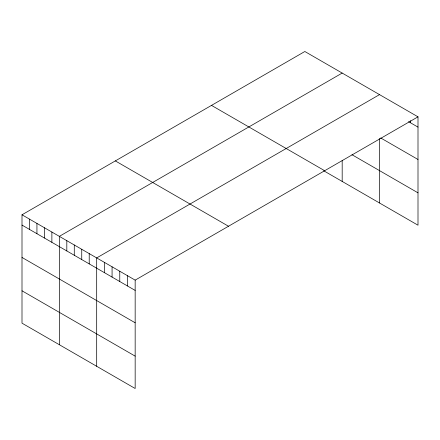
<?xml version="1.0" encoding="UTF-8"?>
<svg xmlns="http://www.w3.org/2000/svg" width="440" height="440" viewBox="0 0 440 440"><rect width="100%" height="100%" fill="white"/><g stroke="black" fill="none" stroke-linecap="round" stroke-linejoin="round"><path stroke-width="0.66" d="M22 214.797L135.163 280.132L135.163 388.498L22 323.164L22 214.797L304.838 51.502L418 116.837L418 225.203L323.796 170.814M342.183 73.062L59.345 236.357L59.345 344.724M379.528 94.622L96.684 257.917L96.684 366.284M135.163 280.132L418 116.837M408.529 121.649L418 127.116M380.71 137.957L418 159.484M351.951 154.698L418 192.836M211.503 105.391L324.665 170.72M115.335 160.908L228.498 226.243M22 225.082L135.163 290.411M22 257.45L135.163 322.779M22 290.796L135.163 356.131M410.306 120.615L410.306 122.672M379.528 138.556L379.528 202.989M342.183 160.523L342.183 181.429M127.468 275.688L127.468 285.973M119.768 271.244L119.768 281.529M112.074 266.8L112.074 277.085M104.379 262.361L104.379 272.641M89.216 253.605L89.216 263.89M81.746 249.293L81.746 259.578M74.278 244.981L74.278 255.266M66.814 240.669L66.814 250.954M51.876 232.045L51.876 242.33M44.407 227.733L44.407 238.018M36.938 223.421L36.938 233.706M29.469 219.109L29.469 229.394"/></g></svg>
